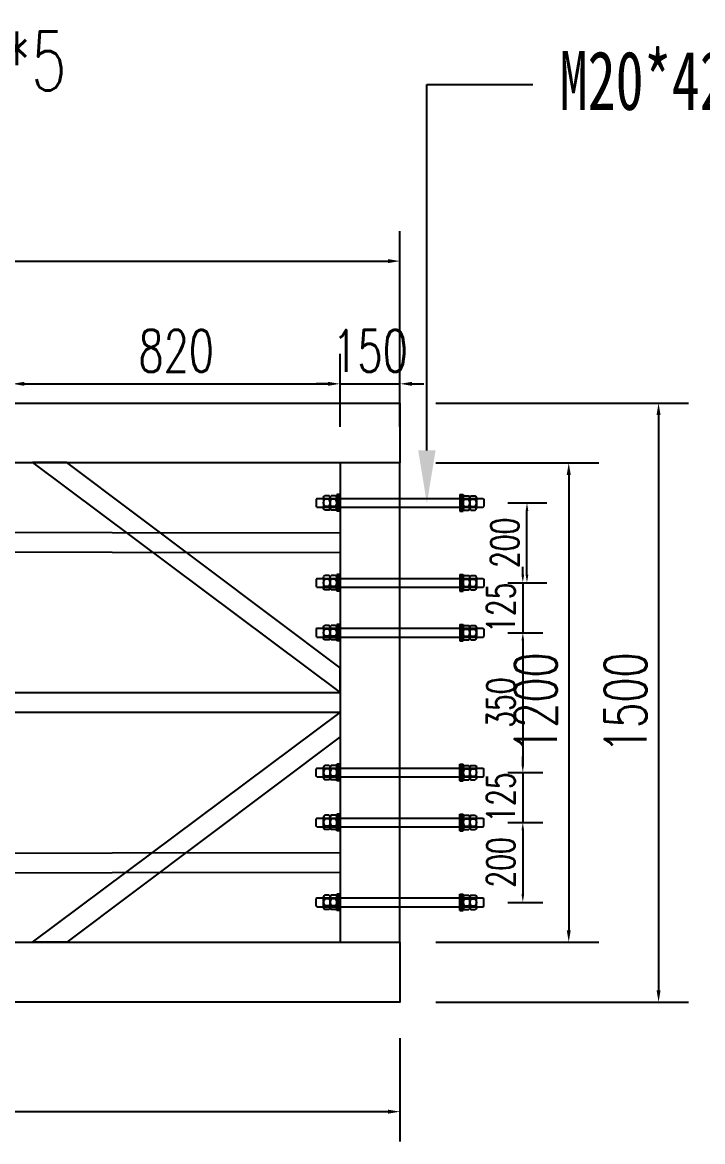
# Model space of a CAD drawing. Header units: millimetres. Extents: x -1612139 to -1300424, y 1145038 to 1536160.
# Drawn here: x -1511398 to -1509696, y 1160659 to 1163461 of the extents above; entities that cross this region are included whole.
import ezdxf
from ezdxf import colors
from ezdxf.entities.mleader import LeaderData, LeaderLine
from ezdxf.math import Vec2, Vec3

# ---------------------------------------------------------------- set-up
doc = ezdxf.new("R2010")
doc.units = ezdxf.units.MM
doc.header["$LTSCALE"] = 1000
doc.layers.get('0').update_dxf_attribs({"linetype": 'CONTINUOUS'})
doc.layers.get('DEFPOINTS').update_dxf_attribs({"linetype": 'CONTINUOUS'})
for name, color, linetype in [('W-STEEL_KEEL钢龙骨', 5, 'CONTINUOUS'), ('方管150X150X12', 3, 'CONTINUOUS'), ('结构', 1, 'CONTINUOUS')]:
    doc.layers.add(name, color=color, linetype=linetype)
doc.layers.add('成片房屋', color=1, linetype='CONTINUOUS', lineweight=0)
doc.styles.get("Standard").update_dxf_attribs({"font": 'simplex.shx', "width": 0.7, "bigfont": 'hztxt.shx'})
doc.styles.add('STANDARD_T3', font='simplex.shx', dxfattribs={"width": 0.7, "bigfont": 'gbcbig.shx'})
doc.dimstyles.new('W&&20', dxfattribs={"dimtxt": 70, "dimasz": 20, "dimexe": 50, "dimexo": 60, "dimgap": 20, "dimtad": 1, "dimdec": 0, "dimzin": 0, "dimdsep": 46, "dimtxsty": 'STANDARD_T3', "dimcen": 0.09, "dimclrd": 1, "dimclre": 1, "dimclrt": 7, "dimazin": 2, "dimtfac": 1, "dimtdec": 0, "dimtix": 1, "dimtmove": 2, "dimatfit": 3, "dimfxl": 100, "dimtolj": 1, "dimtzin": 0, "dimarcsym": 0})
doc.dimstyles.new('W&&30', dxfattribs={"dimtxt": 105, "dimasz": 30, "dimexe": 75, "dimexo": 90, "dimgap": 30, "dimtad": 1, "dimdec": 0, "dimzin": 0, "dimdsep": 46, "dimtxsty": 'STANDARD_T3', "dimcen": 0.09, "dimclrd": 1, "dimclre": 1, "dimclrt": 7, "dimazin": 2, "dimtfac": 1, "dimtdec": 0, "dimtix": 1, "dimtmove": 2, "dimatfit": 3, "dimfxl": 100, "dimtolj": 1, "dimtzin": 0, "dimarcsym": 0})

# ---------------------------------------------------------------- blocks, each defined once
blk = doc.blocks.new('*D360')
at = {"layer": 'DEFPOINTS', "color": 0, "transparency": 16777216}
for p in [(-1510603.2, 1162556.2), (-1511423.2, 1162358.2), (-1510603.2, 1162358.2)]:
    blk.add_point(p, dxfattribs=at)
at = {"layer": '成片房屋', "color": 1, "lineweight": -2, "transparency": 16777216}
for p, q in [((-1511423.2, 1162448.2), (-1511423.2, 1162631.2)), ((-1510603.2, 1162448.2), (-1510603.2, 1162631.2)), ((-1511393.2, 1162556.2), (-1510633.2, 1162556.2))]:
    blk.add_line(p, q, dxfattribs=at)
at = {"layer": '成片房屋', "color": 1, "transparency": 16777216}
for points in [[(-1511393.2, 1162561.2), (-1511393.2, 1162551.2), (-1511423.2, 1162556.2)], [(-1510633.2, 1162561.2), (-1510633.2, 1162551.2), (-1510603.2, 1162556.2)]]:
    blk.add_solid(points, dxfattribs=at)
at = {"layer": '成片房屋', "color": 7, "transparency": 16777216, "insert": (-1511013.2, 1162638.7), "char_height": 105, "attachment_point": 5, "style": 'STANDARD_T3'}
blk.add_mtext('\\A1;820', dxfattribs=at)
blk = doc.blocks.new('*D362')
at = {"layer": 'DEFPOINTS', "color": 0, "transparency": 16777216}
for p in [(-1510453.2, 1162556.2), (-1510603.2, 1162358.2), (-1510453.2, 1162358.2)]:
    blk.add_point(p, dxfattribs=at)
at = {"layer": '成片房屋', "color": 1, "lineweight": -2, "transparency": 16777216}
for p, q in [((-1510603.2, 1162448.2), (-1510603.2, 1162631.2)), ((-1510453.2, 1162448.2), (-1510453.2, 1162631.2)), ((-1510633.2, 1162556.2), (-1510663.2, 1162556.2)), ((-1510603.2, 1162556.2), (-1510453.2, 1162556.2)), ((-1510423.2, 1162556.2), (-1510393.2, 1162556.2))]:
    blk.add_line(p, q, dxfattribs=at)
at = {"layer": '成片房屋', "color": 1, "transparency": 16777216}
for points in [[(-1510633.2, 1162561.2), (-1510633.2, 1162551.2), (-1510603.2, 1162556.2)], [(-1510423.2, 1162561.2), (-1510423.2, 1162551.2), (-1510453.2, 1162556.2)]]:
    blk.add_solid(points, dxfattribs=at)
at = {"layer": '成片房屋', "color": 7, "transparency": 16777216, "insert": (-1510528.2, 1162638.7), "char_height": 105, "attachment_point": 5, "style": 'STANDARD_T3'}
blk.add_mtext('\\A1;150', dxfattribs=at)
blk = doc.blocks.new('*D296')
at = {"layer": 'DEFPOINTS', "color": 0, "transparency": 16777216}
for p in [(-1524453.2, 1161008.2), (-1510453.2, 1161008.2), (-1510453.2, 1160734.3)]:
    blk.add_point(p, dxfattribs=at)
at = {"layer": '成片房屋', "color": 1, "lineweight": -2, "transparency": 16777216}
for p, q in [((-1524453.2, 1160918.2), (-1524453.2, 1160659.3)), ((-1510453.2, 1160918.2), (-1510453.2, 1160659.3)), ((-1524423.2, 1160734.3), (-1510483.2, 1160734.3))]:
    blk.add_line(p, q, dxfattribs=at)
at = {"layer": '成片房屋', "color": 1, "transparency": 16777216}
for points in [[(-1524423.2, 1160739.3), (-1524423.2, 1160729.3), (-1524453.2, 1160734.3)], [(-1510483.2, 1160739.3), (-1510483.2, 1160729.3), (-1510453.2, 1160734.3)]]:
    blk.add_solid(points, dxfattribs=at)
at = {"layer": '成片房屋', "color": 7, "transparency": 16777216, "insert": (-1517453.2, 1160816.8), "char_height": 105, "attachment_point": 5, "style": 'STANDARD_T3'}
blk.add_mtext('\\A1;14000', dxfattribs=at)
blk = doc.blocks.new('*D365')
at = {"layer": 'DEFPOINTS', "color": 0, "transparency": 16777216}
for p in [(-1510453.2, 1162863.4), (-1524453.2, 1162508.2), (-1510453.2, 1162508.2)]:
    blk.add_point(p, dxfattribs=at)
at = {"layer": '成片房屋', "color": 1, "lineweight": -2, "transparency": 16777216}
for p, q in [((-1524453.2, 1162598.2), (-1524453.2, 1162938.4)), ((-1510453.2, 1162598.2), (-1510453.2, 1162938.4)), ((-1524423.2, 1162863.4), (-1510483.2, 1162863.4))]:
    blk.add_line(p, q, dxfattribs=at)
at = {"layer": '成片房屋', "color": 1, "transparency": 16777216}
for points in [[(-1524423.2, 1162868.4), (-1524423.2, 1162858.4), (-1524453.2, 1162863.4)], [(-1510483.2, 1162868.4), (-1510483.2, 1162858.4), (-1510453.2, 1162863.4)]]:
    blk.add_solid(points, dxfattribs=at)
at = {"layer": '成片房屋', "color": 7, "transparency": 16777216, "insert": (-1517453.2, 1162945.9), "char_height": 105, "attachment_point": 5, "style": 'STANDARD_T3'}
blk.add_mtext('\\A1;14000', dxfattribs=at)
blk = doc.blocks.new('*D366')
at = {"layer": 'DEFPOINTS', "color": 0, "transparency": 16777216}
for p in [(-1510453.2, 1162358.2), (-1510453.2, 1161158.2), (-1510030.9, 1161158.2)]:
    blk.add_point(p, dxfattribs=at)
at = {"layer": '成片房屋', "color": 1, "lineweight": -2, "transparency": 16777216}
for p, q in [((-1510363.2, 1162358.2), (-1509955.9, 1162358.2)), ((-1510030.9, 1162328.2), (-1510030.9, 1161188.2)), ((-1510363.2, 1161158.2), (-1509955.9, 1161158.2))]:
    blk.add_line(p, q, dxfattribs=at)
at = {"layer": '成片房屋', "color": 1, "transparency": 16777216}
for points in [[(-1510035.9, 1162328.2), (-1510025.9, 1162328.2), (-1510030.9, 1162358.2)], [(-1510035.9, 1161188.2), (-1510025.9, 1161188.2), (-1510030.9, 1161158.2)]]:
    blk.add_solid(points, dxfattribs=at)
at = {"layer": '成片房屋', "color": 7, "transparency": 16777216, "insert": (-1510113.4, 1161758.2), "char_height": 105, "attachment_point": 5, "rotation": 90, "style": 'STANDARD_T3'}
blk.add_mtext('\\A1;1200', dxfattribs=at)
blk = doc.blocks.new('*D367')
at = {"layer": 'DEFPOINTS', "color": 0, "transparency": 16777216}
for p in [(-1510453.2, 1162508.2), (-1510453.2, 1161008.2), (-1509806.1, 1161008.2)]:
    blk.add_point(p, dxfattribs=at)
at = {"layer": '成片房屋', "color": 1, "lineweight": -2, "transparency": 16777216}
for p, q in [((-1510363.2, 1162508.2), (-1509731.1, 1162508.2)), ((-1509806.1, 1162478.2), (-1509806.1, 1161038.2)), ((-1510363.2, 1161008.2), (-1509731.1, 1161008.2))]:
    blk.add_line(p, q, dxfattribs=at)
at = {"layer": '成片房屋', "color": 1, "transparency": 16777216}
for points in [[(-1509811.1, 1162478.2), (-1509801.1, 1162478.2), (-1509806.1, 1162508.2)], [(-1509811.1, 1161038.2), (-1509801.1, 1161038.2), (-1509806.1, 1161008.2)]]:
    blk.add_solid(points, dxfattribs=at)
at = {"layer": '成片房屋', "color": 7, "transparency": 16777216, "insert": (-1509888.6, 1161758.2), "char_height": 105, "attachment_point": 5, "rotation": 90, "style": 'STANDARD_T3'}
blk.add_mtext('\\A1;1500', dxfattribs=at)
blk = doc.blocks.new('*D342')
at = {"layer": 'DEFPOINTS', "color": 0, "transparency": 16777216}
for p in [(-1510243.2, 1162258.2), (-1510135.5, 1162258.2), (-1510243.2, 1162058.2)]:
    blk.add_point(p, dxfattribs=at)
at = {"layer": '方管150X150X12', "color": 1, "lineweight": -2, "transparency": 16777216}
for p, q in [((-1510183.2, 1162258.2), (-1510085.5, 1162258.2)), ((-1510135.5, 1162078.2), (-1510135.5, 1162238.2)), ((-1510183.2, 1162058.2), (-1510085.5, 1162058.2))]:
    blk.add_line(p, q, dxfattribs=at)
at = {"layer": '方管150X150X12', "color": 1, "transparency": 16777216}
for points in [[(-1510138.8, 1162238.2), (-1510132.1, 1162238.2), (-1510135.5, 1162258.2)], [(-1510138.8, 1162078.2), (-1510132.1, 1162078.2), (-1510135.5, 1162058.2)]]:
    blk.add_solid(points, dxfattribs=at)
at = {"layer": '方管150X150X12', "color": 7, "transparency": 16777216, "insert": (-1510190.5, 1162158.2), "char_height": 70, "attachment_point": 5, "rotation": 90, "style": 'STANDARD_T3'}
blk.add_mtext('\\A1;200', dxfattribs=at)
blk = doc.blocks.new('*D273')
at = {"layer": 'DEFPOINTS', "color": 0, "transparency": 16777216}
for p in [(-1510243.2, 1162058.2), (-1510243.2, 1161933.2), (-1510145.8, 1161933.2)]:
    blk.add_point(p, dxfattribs=at)
at = {"layer": '方管150X150X12', "color": 1, "lineweight": -2, "transparency": 16777216}
for p, q in [((-1510145.8, 1162078.2), (-1510145.8, 1162098.2)), ((-1510183.2, 1162058.2), (-1510095.8, 1162058.2)), ((-1510145.8, 1162058.2), (-1510145.8, 1161933.2)), ((-1510183.2, 1161933.2), (-1510095.8, 1161933.2)), ((-1510145.8, 1161913.2), (-1510145.8, 1161893.2))]:
    blk.add_line(p, q, dxfattribs=at)
at = {"layer": '方管150X150X12', "color": 1, "transparency": 16777216}
for points in [[(-1510149.2, 1162078.2), (-1510142.5, 1162078.2), (-1510145.8, 1162058.2)], [(-1510149.2, 1161913.2), (-1510142.5, 1161913.2), (-1510145.8, 1161933.2)]]:
    blk.add_solid(points, dxfattribs=at)
at = {"layer": '方管150X150X12', "color": 7, "transparency": 16777216, "insert": (-1510200.8, 1161995.7), "char_height": 70, "attachment_point": 5, "rotation": 90, "style": 'STANDARD_T3'}
blk.add_mtext('\\A1;125', dxfattribs=at)
blk = doc.blocks.new('*D406')
at = {"layer": 'DEFPOINTS', "color": 0, "transparency": 16777216}
for p in [(-1510243.2, 1161933.2), (-1510243.2, 1161583.2), (-1510145.8, 1161583.2)]:
    blk.add_point(p, dxfattribs=at)
at = {"layer": '方管150X150X12', "color": 1, "lineweight": -2, "transparency": 16777216}
for p, q in [((-1510183.2, 1161933.2), (-1510095.8, 1161933.2)), ((-1510145.8, 1161913.2), (-1510145.8, 1161603.2)), ((-1510183.2, 1161583.2), (-1510095.8, 1161583.2))]:
    blk.add_line(p, q, dxfattribs=at)
at = {"layer": '方管150X150X12', "color": 1, "transparency": 16777216}
for points in [[(-1510149.2, 1161913.2), (-1510142.5, 1161913.2), (-1510145.8, 1161933.2)], [(-1510149.2, 1161603.2), (-1510142.5, 1161603.2), (-1510145.8, 1161583.2)]]:
    blk.add_solid(points, dxfattribs=at)
at = {"layer": '方管150X150X12', "color": 7, "transparency": 16777216, "insert": (-1510200.8, 1161758.2), "char_height": 70, "attachment_point": 5, "rotation": 90, "style": 'STANDARD_T3'}
blk.add_mtext('\\A1;350', dxfattribs=at)
blk = doc.blocks.new('*D407')
at = {"layer": 'DEFPOINTS', "color": 0, "transparency": 16777216}
for p in [(-1510243.2, 1161583.2), (-1510243.2, 1161458.2), (-1510145.8, 1161458.2)]:
    blk.add_point(p, dxfattribs=at)
at = {"layer": '方管150X150X12', "color": 1, "lineweight": -2, "transparency": 16777216}
for p, q in [((-1510145.8, 1161603.2), (-1510145.8, 1161623.2)), ((-1510183.2, 1161583.2), (-1510095.8, 1161583.2)), ((-1510145.8, 1161583.2), (-1510145.8, 1161458.2)), ((-1510183.2, 1161458.2), (-1510095.8, 1161458.2)), ((-1510145.8, 1161438.2), (-1510145.8, 1161418.2))]:
    blk.add_line(p, q, dxfattribs=at)
at = {"layer": '方管150X150X12', "color": 1, "transparency": 16777216}
for points in [[(-1510149.2, 1161603.2), (-1510142.5, 1161603.2), (-1510145.8, 1161583.2)], [(-1510149.2, 1161438.2), (-1510142.5, 1161438.2), (-1510145.8, 1161458.2)]]:
    blk.add_solid(points, dxfattribs=at)
at = {"layer": '方管150X150X12', "color": 7, "transparency": 16777216, "insert": (-1510200.8, 1161520.7), "char_height": 70, "attachment_point": 5, "rotation": 90, "style": 'STANDARD_T3'}
blk.add_mtext('\\A1;125', dxfattribs=at)
blk = doc.blocks.new('*D408')
at = {"layer": 'DEFPOINTS', "color": 0, "transparency": 16777216}
for p in [(-1510243.2, 1161458.2), (-1510243.2, 1161258.2), (-1510145.8, 1161258.2)]:
    blk.add_point(p, dxfattribs=at)
at = {"layer": '方管150X150X12', "color": 1, "lineweight": -2, "transparency": 16777216}
for p, q in [((-1510183.2, 1161458.2), (-1510095.8, 1161458.2)), ((-1510145.8, 1161438.2), (-1510145.8, 1161278.2)), ((-1510183.2, 1161258.2), (-1510095.8, 1161258.2))]:
    blk.add_line(p, q, dxfattribs=at)
at = {"layer": '方管150X150X12', "color": 1, "transparency": 16777216}
for points in [[(-1510149.2, 1161438.2), (-1510142.5, 1161438.2), (-1510145.8, 1161458.2)], [(-1510149.2, 1161278.2), (-1510142.5, 1161278.2), (-1510145.8, 1161258.2)]]:
    blk.add_solid(points, dxfattribs=at)
at = {"layer": '方管150X150X12', "color": 7, "transparency": 16777216, "insert": (-1510200.8, 1161358.2), "char_height": 70, "attachment_point": 5, "rotation": 90, "style": 'STANDARD_T3'}
blk.add_mtext('\\A1;200', dxfattribs=at)

msp = doc.modelspace()

# ---------------------------------------------------------------- linework, layer by layer
for points in [[(-1510611.4, 1162278.8), (-1510611.4, 1162237.6)], [(-1510607.3, 1162278.8), (-1510611.4, 1162278.8)], [(-1510607.3, 1162278.8), (-1510607.3, 1162237.6)], [(-1510607.3, 1162278.8), (-1510607.3, 1162237.6)], [(-1510603.2, 1162278.8), (-1510607.3, 1162278.8)], [(-1510603.2, 1162278.8), (-1510603.2, 1162237.6)], [(-1510303.2, 1162278.8), (-1510299, 1162278.8)], [(-1510303.2, 1162278.8), (-1510303.2, 1162237.6)], [(-1510299, 1162278.8), (-1510294.9, 1162278.8)], [(-1510299, 1162278.8), (-1510299, 1162237.6)], [(-1510299, 1162278.8), (-1510299, 1162237.6)], [(-1510294.9, 1162278.8), (-1510294.9, 1162237.6)], [(-1510661.1, 1162269.2), (-1510663.2, 1162267.1)], [(-1510663.2, 1162267.1), (-1510663.2, 1162249.3)], [(-1510661.1, 1162269.2), (-1510245.2, 1162269.2)], [(-1510644.4, 1162271.7), (-1510644.4, 1162244.7)], [(-1510630.7, 1162276.2), (-1510641.7, 1162276.2)], [(-1510630.7, 1162267.2), (-1510641.7, 1162267.2)], [(-1510627.9, 1162271.7), (-1510627.9, 1162244.7)], [(-1510627.9, 1162271.7), (-1510627.9, 1162244.7)], [(-1510614.2, 1162276.2), (-1510625.2, 1162276.2)], [(-1510614.2, 1162267.2), (-1510625.2, 1162267.2)], [(-1510611.4, 1162271.7), (-1510611.4, 1162244.7)], [(-1510294.9, 1162271.7), (-1510294.9, 1162244.7)], [(-1510292.2, 1162276.2), (-1510281.2, 1162276.2)], [(-1510292.2, 1162267.2), (-1510281.2, 1162267.2)], [(-1510278.4, 1162271.7), (-1510278.4, 1162244.7)], [(-1510278.4, 1162271.7), (-1510278.4, 1162244.7)], [(-1510275.7, 1162276.2), (-1510264.7, 1162276.2)], [(-1510275.7, 1162267.2), (-1510264.7, 1162267.2)], [(-1510261.9, 1162271.7), (-1510261.9, 1162244.7)], [(-1510245.2, 1162269.2), (-1510243.2, 1162267.1)], [(-1510243.2, 1162267.1), (-1510243.2, 1162249.3)], [(-1510661.1, 1162247.2), (-1510663.2, 1162249.3)], [(-1510661.1, 1162247.2), (-1510245.2, 1162247.2)], [(-1510630.7, 1162249.2), (-1510641.7, 1162249.2)], [(-1510630.7, 1162240.2), (-1510641.7, 1162240.2)], [(-1510614.2, 1162249.2), (-1510625.2, 1162249.2)], [(-1510614.2, 1162240.2), (-1510625.2, 1162240.2)], [(-1510607.3, 1162237.6), (-1510611.4, 1162237.6)], [(-1510603.2, 1162237.6), (-1510607.3, 1162237.6)], [(-1510303.2, 1162237.6), (-1510299, 1162237.6)], [(-1510299, 1162237.6), (-1510294.9, 1162237.6)], [(-1510292.2, 1162249.2), (-1510281.2, 1162249.2)], [(-1510292.2, 1162240.2), (-1510281.2, 1162240.2)], [(-1510275.7, 1162249.2), (-1510264.7, 1162249.2)], [(-1510275.7, 1162240.2), (-1510264.7, 1162240.2)], [(-1510245.2, 1162247.2), (-1510243.2, 1162249.3)], [(-1510661.1, 1162069.2), (-1510663.2, 1162067.1)], [(-1510663.2, 1162067.1), (-1510663.2, 1162049.3)], [(-1510661.1, 1162069.2), (-1510245.2, 1162069.2)], [(-1510644.4, 1162071.7), (-1510644.4, 1162044.7)], [(-1510630.7, 1162076.2), (-1510641.7, 1162076.2)], [(-1510630.7, 1162067.2), (-1510641.7, 1162067.2)], [(-1510627.9, 1162071.7), (-1510627.9, 1162044.7)], [(-1510627.9, 1162071.7), (-1510627.9, 1162044.7)], [(-1510614.2, 1162076.2), (-1510625.2, 1162076.2)], [(-1510614.2, 1162067.2), (-1510625.2, 1162067.2)], [(-1510611.4, 1162078.8), (-1510611.4, 1162037.6)], [(-1510607.3, 1162078.8), (-1510611.4, 1162078.8)], [(-1510611.4, 1162071.7), (-1510611.4, 1162044.7)], [(-1510607.3, 1162078.8), (-1510607.3, 1162037.6)], [(-1510607.3, 1162078.8), (-1510607.3, 1162037.6)], [(-1510603.2, 1162078.8), (-1510607.3, 1162078.8)], [(-1510603.2, 1162078.8), (-1510603.2, 1162037.6)], [(-1510303.2, 1162078.8), (-1510299, 1162078.8)], [(-1510303.2, 1162078.8), (-1510303.2, 1162037.6)], [(-1510299, 1162078.8), (-1510294.9, 1162078.8)], [(-1510299, 1162078.8), (-1510299, 1162037.6)], [(-1510299, 1162078.8), (-1510299, 1162037.6)], [(-1510294.9, 1162078.8), (-1510294.9, 1162037.6)], [(-1510294.9, 1162071.7), (-1510294.9, 1162044.7)], [(-1510292.2, 1162076.2), (-1510281.2, 1162076.2)], [(-1510292.2, 1162067.2), (-1510281.2, 1162067.2)], [(-1510278.4, 1162071.7), (-1510278.4, 1162044.7)], [(-1510278.4, 1162071.7), (-1510278.4, 1162044.7)], [(-1510275.7, 1162076.2), (-1510264.7, 1162076.2)], [(-1510275.7, 1162067.2), (-1510264.7, 1162067.2)], [(-1510261.9, 1162071.7), (-1510261.9, 1162044.7)], [(-1510245.2, 1162069.2), (-1510243.2, 1162067.1)], [(-1510243.2, 1162067.1), (-1510243.2, 1162049.3)], [(-1510661.1, 1162047.2), (-1510663.2, 1162049.3)], [(-1510661.1, 1162047.2), (-1510245.2, 1162047.2)], [(-1510630.7, 1162049.2), (-1510641.7, 1162049.2)], [(-1510630.7, 1162040.2), (-1510641.7, 1162040.2)], [(-1510614.2, 1162049.2), (-1510625.2, 1162049.2)], [(-1510614.2, 1162040.2), (-1510625.2, 1162040.2)], [(-1510607.3, 1162037.6), (-1510611.4, 1162037.6)], [(-1510603.2, 1162037.6), (-1510607.3, 1162037.6)], [(-1510303.2, 1162037.6), (-1510299, 1162037.6)], [(-1510299, 1162037.6), (-1510294.9, 1162037.6)], [(-1510292.2, 1162049.2), (-1510281.2, 1162049.2)], [(-1510292.2, 1162040.2), (-1510281.2, 1162040.2)], [(-1510275.7, 1162049.2), (-1510264.7, 1162049.2)], [(-1510275.7, 1162040.2), (-1510264.7, 1162040.2)], [(-1510245.2, 1162047.2), (-1510243.2, 1162049.3)], [(-1510661.1, 1161944.2), (-1510663.2, 1161942.1)], [(-1510663.2, 1161942.1), (-1510663.2, 1161924.3)], [(-1510661.1, 1161944.2), (-1510245.2, 1161944.2)], [(-1510644.4, 1161946.7), (-1510644.4, 1161919.7)], [(-1510630.7, 1161951.2), (-1510641.7, 1161951.2)], [(-1510630.7, 1161942.2), (-1510641.7, 1161942.2)], [(-1510627.9, 1161946.7), (-1510627.9, 1161919.7)], [(-1510627.9, 1161946.7), (-1510627.9, 1161919.7)], [(-1510614.2, 1161951.2), (-1510625.2, 1161951.2)], [(-1510614.2, 1161942.2), (-1510625.2, 1161942.2)], [(-1510611.4, 1161953.8), (-1510611.4, 1161912.6)], [(-1510607.3, 1161953.8), (-1510611.4, 1161953.8)], [(-1510611.4, 1161946.7), (-1510611.4, 1161919.7)], [(-1510607.3, 1161953.8), (-1510607.3, 1161912.6)], [(-1510607.3, 1161953.8), (-1510607.3, 1161912.6)], [(-1510603.2, 1161953.8), (-1510607.3, 1161953.8)], [(-1510603.2, 1161953.8), (-1510603.2, 1161912.6)], [(-1510303.2, 1161953.8), (-1510299, 1161953.8)], [(-1510303.2, 1161953.8), (-1510303.2, 1161912.6)], [(-1510299, 1161953.8), (-1510294.9, 1161953.8)], [(-1510299, 1161953.8), (-1510299, 1161912.6)], [(-1510299, 1161953.8), (-1510299, 1161912.6)], [(-1510294.9, 1161953.8), (-1510294.9, 1161912.6)], [(-1510294.9, 1161946.7), (-1510294.9, 1161919.7)], [(-1510292.2, 1161951.2), (-1510281.2, 1161951.2)], [(-1510292.2, 1161942.2), (-1510281.2, 1161942.2)], [(-1510278.4, 1161946.7), (-1510278.4, 1161919.7)], [(-1510278.4, 1161946.7), (-1510278.4, 1161919.7)], [(-1510275.7, 1161951.2), (-1510264.7, 1161951.2)], [(-1510275.7, 1161942.2), (-1510264.7, 1161942.2)], [(-1510261.9, 1161946.7), (-1510261.9, 1161919.7)], [(-1510245.2, 1161944.2), (-1510243.2, 1161942.1)], [(-1510243.2, 1161942.1), (-1510243.2, 1161924.3)], [(-1510661.1, 1161922.2), (-1510663.2, 1161924.3)], [(-1510661.1, 1161922.2), (-1510245.2, 1161922.2)], [(-1510630.7, 1161924.2), (-1510641.7, 1161924.2)], [(-1510630.7, 1161915.2), (-1510641.7, 1161915.2)], [(-1510614.2, 1161924.2), (-1510625.2, 1161924.2)], [(-1510614.2, 1161915.2), (-1510625.2, 1161915.2)], [(-1510292.2, 1161924.2), (-1510281.2, 1161924.2)], [(-1510292.2, 1161915.2), (-1510281.2, 1161915.2)], [(-1510275.7, 1161924.2), (-1510264.7, 1161924.2)], [(-1510275.7, 1161915.2), (-1510264.7, 1161915.2)], [(-1510245.2, 1161922.2), (-1510243.2, 1161924.3)], [(-1510607.3, 1161912.6), (-1510611.4, 1161912.6)], [(-1510603.2, 1161912.6), (-1510607.3, 1161912.6)], [(-1510303.2, 1161912.6), (-1510299, 1161912.6)], [(-1510299, 1161912.6), (-1510294.9, 1161912.6)], [(-1510661.1, 1161594.2), (-1510663.2, 1161592.1)], [(-1510663.2, 1161574.3), (-1510663.2, 1161592.1)], [(-1510661.1, 1161594.2), (-1510245.2, 1161594.2)], [(-1510644.4, 1161569.7), (-1510644.4, 1161596.7)], [(-1510630.7, 1161601.2), (-1510641.7, 1161601.2)], [(-1510630.7, 1161592.2), (-1510641.7, 1161592.2)], [(-1510627.9, 1161569.7), (-1510627.9, 1161596.7)], [(-1510627.9, 1161569.7), (-1510627.9, 1161596.7)], [(-1510614.2, 1161601.2), (-1510625.2, 1161601.2)], [(-1510614.2, 1161592.2), (-1510625.2, 1161592.2)], [(-1510611.4, 1161562.6), (-1510611.4, 1161603.8)], [(-1510607.3, 1161603.8), (-1510611.4, 1161603.8)], [(-1510611.4, 1161569.7), (-1510611.4, 1161596.7)], [(-1510607.3, 1161562.6), (-1510607.3, 1161603.8)], [(-1510607.3, 1161562.6), (-1510607.3, 1161603.8)], [(-1510603.2, 1161603.8), (-1510607.3, 1161603.8)], [(-1510603.2, 1161562.6), (-1510603.2, 1161603.8)], [(-1510303.2, 1161562.6), (-1510303.2, 1161603.8)], [(-1510303.2, 1161603.8), (-1510299, 1161603.8)], [(-1510299, 1161562.6), (-1510299, 1161603.8)], [(-1510299, 1161603.8), (-1510294.9, 1161603.8)], [(-1510299, 1161562.6), (-1510299, 1161603.8)], [(-1510294.9, 1161562.6), (-1510294.9, 1161603.8)], [(-1510294.9, 1161569.7), (-1510294.9, 1161596.7)], [(-1510292.2, 1161601.2), (-1510281.2, 1161601.2)], [(-1510292.2, 1161592.2), (-1510281.2, 1161592.2)], [(-1510278.4, 1161569.7), (-1510278.4, 1161596.7)], [(-1510278.4, 1161569.7), (-1510278.4, 1161596.7)], [(-1510275.7, 1161601.2), (-1510264.7, 1161601.2)], [(-1510275.7, 1161592.2), (-1510264.7, 1161592.2)], [(-1510261.9, 1161569.7), (-1510261.9, 1161596.7)], [(-1510245.2, 1161594.2), (-1510243.2, 1161592.1)], [(-1510243.2, 1161574.3), (-1510243.2, 1161592.1)], [(-1510661.1, 1161572.2), (-1510663.2, 1161574.3)], [(-1510661.1, 1161572.2), (-1510245.2, 1161572.2)], [(-1510630.7, 1161574.2), (-1510641.7, 1161574.2)], [(-1510630.7, 1161565.2), (-1510641.7, 1161565.2)], [(-1510614.2, 1161574.2), (-1510625.2, 1161574.2)], [(-1510614.2, 1161565.2), (-1510625.2, 1161565.2)], [(-1510607.3, 1161562.6), (-1510611.4, 1161562.6)], [(-1510603.2, 1161562.6), (-1510607.3, 1161562.6)], [(-1510303.2, 1161562.6), (-1510299, 1161562.6)], [(-1510299, 1161562.6), (-1510294.9, 1161562.6)], [(-1510292.2, 1161574.2), (-1510281.2, 1161574.2)], [(-1510292.2, 1161565.2), (-1510281.2, 1161565.2)], [(-1510275.7, 1161574.2), (-1510264.7, 1161574.2)], [(-1510275.7, 1161565.2), (-1510264.7, 1161565.2)], [(-1510245.2, 1161572.2), (-1510243.2, 1161574.3)], [(-1510661.1, 1161469.2), (-1510663.2, 1161467.1)], [(-1510663.2, 1161449.3), (-1510663.2, 1161467.1)], [(-1510661.1, 1161469.2), (-1510245.2, 1161469.2)], [(-1510644.4, 1161444.7), (-1510644.4, 1161471.7)], [(-1510630.7, 1161476.2), (-1510641.7, 1161476.2)], [(-1510630.7, 1161467.2), (-1510641.7, 1161467.2)], [(-1510627.9, 1161444.7), (-1510627.9, 1161471.7)], [(-1510627.9, 1161444.7), (-1510627.9, 1161471.7)], [(-1510614.2, 1161476.2), (-1510625.2, 1161476.2)], [(-1510614.2, 1161467.2), (-1510625.2, 1161467.2)], [(-1510611.4, 1161437.6), (-1510611.4, 1161478.8)], [(-1510607.3, 1161478.8), (-1510611.4, 1161478.8)], [(-1510611.4, 1161444.7), (-1510611.4, 1161471.7)], [(-1510607.3, 1161437.6), (-1510607.3, 1161478.8)], [(-1510607.3, 1161437.6), (-1510607.3, 1161478.8)], [(-1510603.2, 1161478.8), (-1510607.3, 1161478.8)], [(-1510603.2, 1161437.6), (-1510603.2, 1161478.8)], [(-1510303.2, 1161437.6), (-1510303.2, 1161478.8)], [(-1510303.2, 1161478.8), (-1510299, 1161478.8)], [(-1510299, 1161437.6), (-1510299, 1161478.8)], [(-1510299, 1161478.8), (-1510294.9, 1161478.8)], [(-1510299, 1161437.6), (-1510299, 1161478.8)], [(-1510294.9, 1161437.6), (-1510294.9, 1161478.8)], [(-1510294.9, 1161444.7), (-1510294.9, 1161471.7)], [(-1510292.2, 1161476.2), (-1510281.2, 1161476.2)], [(-1510292.2, 1161467.2), (-1510281.2, 1161467.2)], [(-1510278.4, 1161444.7), (-1510278.4, 1161471.7)], [(-1510278.4, 1161444.7), (-1510278.4, 1161471.7)], [(-1510275.7, 1161476.2), (-1510264.7, 1161476.2)], [(-1510275.7, 1161467.2), (-1510264.7, 1161467.2)], [(-1510261.9, 1161444.7), (-1510261.9, 1161471.7)], [(-1510245.2, 1161469.2), (-1510243.2, 1161467.1)], [(-1510243.2, 1161449.3), (-1510243.2, 1161467.1)], [(-1510661.1, 1161447.2), (-1510663.2, 1161449.3)], [(-1510661.1, 1161447.2), (-1510245.2, 1161447.2)], [(-1510630.7, 1161449.2), (-1510641.7, 1161449.2)], [(-1510630.7, 1161440.2), (-1510641.7, 1161440.2)], [(-1510614.2, 1161449.2), (-1510625.2, 1161449.2)], [(-1510614.2, 1161440.2), (-1510625.2, 1161440.2)], [(-1510607.3, 1161437.6), (-1510611.4, 1161437.6)], [(-1510603.2, 1161437.6), (-1510607.3, 1161437.6)], [(-1510303.2, 1161437.6), (-1510299, 1161437.6)], [(-1510299, 1161437.6), (-1510294.9, 1161437.6)], [(-1510292.2, 1161449.2), (-1510281.2, 1161449.2)], [(-1510292.2, 1161440.2), (-1510281.2, 1161440.2)], [(-1510275.7, 1161449.2), (-1510264.7, 1161449.2)], [(-1510275.7, 1161440.2), (-1510264.7, 1161440.2)], [(-1510245.2, 1161447.2), (-1510243.2, 1161449.3)], [(-1510644.4, 1161244.7), (-1510644.4, 1161271.7)], [(-1510630.7, 1161276.2), (-1510641.7, 1161276.2)], [(-1510627.9, 1161244.7), (-1510627.9, 1161271.7)], [(-1510627.9, 1161244.7), (-1510627.9, 1161271.7)], [(-1510614.2, 1161276.2), (-1510625.2, 1161276.2)], [(-1510611.4, 1161237.6), (-1510611.4, 1161278.8)], [(-1510607.3, 1161278.8), (-1510611.4, 1161278.8)], [(-1510611.4, 1161244.7), (-1510611.4, 1161271.7)], [(-1510607.3, 1161237.6), (-1510607.3, 1161278.8)], [(-1510607.3, 1161237.6), (-1510607.3, 1161278.8)], [(-1510603.2, 1161278.8), (-1510607.3, 1161278.8)], [(-1510603.2, 1161237.6), (-1510603.2, 1161278.8)], [(-1510303.2, 1161237.6), (-1510303.2, 1161278.8)], [(-1510303.2, 1161278.8), (-1510299, 1161278.8)], [(-1510299, 1161237.6), (-1510299, 1161278.8)], [(-1510299, 1161278.8), (-1510294.9, 1161278.8)], [(-1510299, 1161237.6), (-1510299, 1161278.8)], [(-1510294.9, 1161237.6), (-1510294.9, 1161278.8)], [(-1510294.9, 1161244.7), (-1510294.9, 1161271.7)], [(-1510292.2, 1161276.2), (-1510281.2, 1161276.2)], [(-1510278.4, 1161244.7), (-1510278.4, 1161271.7)], [(-1510278.4, 1161244.7), (-1510278.4, 1161271.7)], [(-1510275.7, 1161276.2), (-1510264.7, 1161276.2)], [(-1510261.9, 1161244.7), (-1510261.9, 1161271.7)], [(-1510661.1, 1161269.2), (-1510663.2, 1161267.1)], [(-1510663.2, 1161249.3), (-1510663.2, 1161267.1)], [(-1510661.1, 1161247.2), (-1510663.2, 1161249.3)], [(-1510661.1, 1161269.2), (-1510245.2, 1161269.2)], [(-1510661.1, 1161247.2), (-1510245.2, 1161247.2)], [(-1510630.7, 1161267.2), (-1510641.7, 1161267.2)], [(-1510630.7, 1161249.2), (-1510641.7, 1161249.2)], [(-1510614.2, 1161267.2), (-1510625.2, 1161267.2)], [(-1510614.2, 1161249.2), (-1510625.2, 1161249.2)], [(-1510292.2, 1161267.2), (-1510281.2, 1161267.2)], [(-1510292.2, 1161249.2), (-1510281.2, 1161249.2)], [(-1510275.7, 1161267.2), (-1510264.7, 1161267.2)], [(-1510275.7, 1161249.2), (-1510264.7, 1161249.2)], [(-1510245.2, 1161269.2), (-1510243.2, 1161267.1)], [(-1510245.2, 1161247.2), (-1510243.2, 1161249.3)], [(-1510243.2, 1161249.3), (-1510243.2, 1161267.1)], [(-1510630.7, 1161240.2), (-1510641.7, 1161240.2)], [(-1510614.2, 1161240.2), (-1510625.2, 1161240.2)], [(-1510607.3, 1161237.6), (-1510611.4, 1161237.6)], [(-1510603.2, 1161237.6), (-1510607.3, 1161237.6)], [(-1510303.2, 1161237.6), (-1510299, 1161237.6)], [(-1510299, 1161237.6), (-1510294.9, 1161237.6)], [(-1510292.2, 1161240.2), (-1510281.2, 1161240.2)], [(-1510275.7, 1161240.2), (-1510264.7, 1161240.2)]]:
    msp.add_lwpolyline(points)
for points in [[(-1510641.7, 1162267.2, -0.61177), (-1510641.7, 1162276.2, -0.61177)], [(-1510641.7, 1162249.2, -0.305858), (-1510641.7, 1162267.2, -0.305858)], [(-1510630.7, 1162267.2, 0.61177), (-1510630.7, 1162276.2, 0.61177)], [(-1510630.7, 1162249.2, 0.305858), (-1510630.7, 1162267.2, 0.305858)], [(-1510625.2, 1162267.2, -0.61177), (-1510625.2, 1162276.2, -0.61177)], [(-1510625.2, 1162249.2, -0.305858), (-1510625.2, 1162267.2, -0.305858)], [(-1510614.2, 1162267.2, 0.61177), (-1510614.2, 1162276.2, 0.61177)], [(-1510614.2, 1162249.2, 0.305858), (-1510614.2, 1162267.2, 0.305858)], [(-1510292.2, 1162267.2, -0.61177), (-1510292.2, 1162276.2, -0.61177)], [(-1510292.2, 1162249.2, -0.305858), (-1510292.2, 1162267.2, -0.305858)], [(-1510281.2, 1162267.2, 0.61177), (-1510281.2, 1162276.2, 0.61177)], [(-1510281.2, 1162249.2, 0.305858), (-1510281.2, 1162267.2, 0.305858)], [(-1510275.7, 1162267.2, -0.61177), (-1510275.7, 1162276.2, -0.61177)], [(-1510275.7, 1162249.2, -0.305858), (-1510275.7, 1162267.2, -0.305858)], [(-1510264.7, 1162267.2, 0.61177), (-1510264.7, 1162276.2, 0.61177)], [(-1510264.7, 1162249.2, 0.305858), (-1510264.7, 1162267.2, 0.305858)], [(-1510641.7, 1162240.2, -0.61177), (-1510641.7, 1162249.2, -0.61177)], [(-1510630.7, 1162240.2, 0.61177), (-1510630.7, 1162249.2, 0.61177)], [(-1510625.2, 1162240.2, -0.61177), (-1510625.2, 1162249.2, -0.61177)], [(-1510614.2, 1162240.2, 0.61177), (-1510614.2, 1162249.2, 0.61177)], [(-1510292.2, 1162240.2, -0.61177), (-1510292.2, 1162249.2, -0.61177)], [(-1510281.2, 1162240.2, 0.61177), (-1510281.2, 1162249.2, 0.61177)], [(-1510275.7, 1162240.2, -0.61177), (-1510275.7, 1162249.2, -0.61177)], [(-1510264.7, 1162240.2, 0.61177), (-1510264.7, 1162249.2, 0.61177)], [(-1510641.7, 1162067.2, -0.61177), (-1510641.7, 1162076.2, -0.61177)], [(-1510641.7, 1162049.2, -0.305858), (-1510641.7, 1162067.2, -0.305858)], [(-1510630.7, 1162067.2, 0.61177), (-1510630.7, 1162076.2, 0.61177)], [(-1510630.7, 1162049.2, 0.305858), (-1510630.7, 1162067.2, 0.305858)], [(-1510625.2, 1162067.2, -0.61177), (-1510625.2, 1162076.2, -0.61177)], [(-1510625.2, 1162049.2, -0.305858), (-1510625.2, 1162067.2, -0.305858)], [(-1510614.2, 1162067.2, 0.61177), (-1510614.2, 1162076.2, 0.61177)], [(-1510614.2, 1162049.2, 0.305858), (-1510614.2, 1162067.2, 0.305858)], [(-1510292.2, 1162067.2, -0.61177), (-1510292.2, 1162076.2, -0.61177)], [(-1510292.2, 1162049.2, -0.305858), (-1510292.2, 1162067.2, -0.305858)], [(-1510281.2, 1162067.2, 0.61177), (-1510281.2, 1162076.2, 0.61177)], [(-1510281.2, 1162049.2, 0.305858), (-1510281.2, 1162067.2, 0.305858)], [(-1510275.7, 1162067.2, -0.61177), (-1510275.7, 1162076.2, -0.61177)], [(-1510275.7, 1162049.2, -0.305858), (-1510275.7, 1162067.2, -0.305858)], [(-1510264.7, 1162067.2, 0.61177), (-1510264.7, 1162076.2, 0.61177)], [(-1510264.7, 1162049.2, 0.305858), (-1510264.7, 1162067.2, 0.305858)], [(-1510641.7, 1162040.2, -0.61177), (-1510641.7, 1162049.2, -0.61177)], [(-1510630.7, 1162040.2, 0.61177), (-1510630.7, 1162049.2, 0.61177)], [(-1510625.2, 1162040.2, -0.61177), (-1510625.2, 1162049.2, -0.61177)], [(-1510614.2, 1162040.2, 0.61177), (-1510614.2, 1162049.2, 0.61177)], [(-1510292.2, 1162040.2, -0.61177), (-1510292.2, 1162049.2, -0.61177)], [(-1510281.2, 1162040.2, 0.61177), (-1510281.2, 1162049.2, 0.61177)], [(-1510275.7, 1162040.2, -0.61177), (-1510275.7, 1162049.2, -0.61177)], [(-1510264.7, 1162040.2, 0.61177), (-1510264.7, 1162049.2, 0.61177)], [(-1510641.7, 1161942.2, -0.61177), (-1510641.7, 1161951.2, -0.61177)], [(-1510641.7, 1161924.2, -0.305858), (-1510641.7, 1161942.2, -0.305858)], [(-1510630.7, 1161942.2, 0.61177), (-1510630.7, 1161951.2, 0.61177)], [(-1510630.7, 1161924.2, 0.305858), (-1510630.7, 1161942.2, 0.305858)], [(-1510625.2, 1161942.2, -0.61177), (-1510625.2, 1161951.2, -0.61177)], [(-1510625.2, 1161924.2, -0.305858), (-1510625.2, 1161942.2, -0.305858)], [(-1510614.2, 1161942.2, 0.61177), (-1510614.2, 1161951.2, 0.61177)], [(-1510614.2, 1161924.2, 0.305858), (-1510614.2, 1161942.2, 0.305858)], [(-1510292.2, 1161942.2, -0.61177), (-1510292.2, 1161951.2, -0.61177)], [(-1510292.2, 1161924.2, -0.305858), (-1510292.2, 1161942.2, -0.305858)], [(-1510281.2, 1161942.2, 0.61177), (-1510281.2, 1161951.2, 0.61177)], [(-1510281.2, 1161924.2, 0.305858), (-1510281.2, 1161942.2, 0.305858)], [(-1510275.7, 1161942.2, -0.61177), (-1510275.7, 1161951.2, -0.61177)], [(-1510275.7, 1161924.2, -0.305858), (-1510275.7, 1161942.2, -0.305858)], [(-1510264.7, 1161942.2, 0.61177), (-1510264.7, 1161951.2, 0.61177)], [(-1510264.7, 1161924.2, 0.305858), (-1510264.7, 1161942.2, 0.305858)], [(-1510641.7, 1161915.2, -0.61177), (-1510641.7, 1161924.2, -0.61177)], [(-1510630.7, 1161915.2, 0.61177), (-1510630.7, 1161924.2, 0.61177)], [(-1510625.2, 1161915.2, -0.61177), (-1510625.2, 1161924.2, -0.61177)], [(-1510614.2, 1161915.2, 0.61177), (-1510614.2, 1161924.2, 0.61177)], [(-1510292.2, 1161915.2, -0.61177), (-1510292.2, 1161924.2, -0.61177)], [(-1510281.2, 1161915.2, 0.61177), (-1510281.2, 1161924.2, 0.61177)], [(-1510275.7, 1161915.2, -0.61177), (-1510275.7, 1161924.2, -0.61177)], [(-1510264.7, 1161915.2, 0.61177), (-1510264.7, 1161924.2, 0.61177)], [(-1510641.7, 1161601.2, 0.61177), (-1510641.7, 1161592.2, 0.61177)], [(-1510641.7, 1161592.2, 0.305858), (-1510641.7, 1161574.2, 0.305858)], [(-1510630.7, 1161601.2, -0.61177), (-1510630.7, 1161592.2, -0.61177)], [(-1510630.7, 1161592.2, -0.305858), (-1510630.7, 1161574.2, -0.305858)], [(-1510625.2, 1161601.2, 0.61177), (-1510625.2, 1161592.2, 0.61177)], [(-1510625.2, 1161592.2, 0.305858), (-1510625.2, 1161574.2, 0.305858)], [(-1510614.2, 1161601.2, -0.61177), (-1510614.2, 1161592.2, -0.61177)], [(-1510614.2, 1161592.2, -0.305858), (-1510614.2, 1161574.2, -0.305858)], [(-1510292.2, 1161601.2, 0.61177), (-1510292.2, 1161592.2, 0.61177)], [(-1510292.2, 1161592.2, 0.305858), (-1510292.2, 1161574.2, 0.305858)], [(-1510281.2, 1161601.2, -0.61177), (-1510281.2, 1161592.2, -0.61177)], [(-1510281.2, 1161592.2, -0.305858), (-1510281.2, 1161574.2, -0.305858)], [(-1510275.7, 1161601.2, 0.61177), (-1510275.7, 1161592.2, 0.61177)], [(-1510275.7, 1161592.2, 0.305858), (-1510275.7, 1161574.2, 0.305858)], [(-1510264.7, 1161601.2, -0.61177), (-1510264.7, 1161592.2, -0.61177)], [(-1510264.7, 1161592.2, -0.305858), (-1510264.7, 1161574.2, -0.305858)], [(-1510641.7, 1161574.2, 0.61177), (-1510641.7, 1161565.2, 0.61177)], [(-1510630.7, 1161574.2, -0.61177), (-1510630.7, 1161565.2, -0.61177)], [(-1510625.2, 1161574.2, 0.61177), (-1510625.2, 1161565.2, 0.61177)], [(-1510614.2, 1161574.2, -0.61177), (-1510614.2, 1161565.2, -0.61177)], [(-1510292.2, 1161574.2, 0.61177), (-1510292.2, 1161565.2, 0.61177)], [(-1510281.2, 1161574.2, -0.61177), (-1510281.2, 1161565.2, -0.61177)], [(-1510275.7, 1161574.2, 0.61177), (-1510275.7, 1161565.2, 0.61177)], [(-1510264.7, 1161574.2, -0.61177), (-1510264.7, 1161565.2, -0.61177)], [(-1510641.7, 1161476.2, 0.61177), (-1510641.7, 1161467.2, 0.61177)], [(-1510641.7, 1161467.2, 0.305858), (-1510641.7, 1161449.2, 0.305858)], [(-1510630.7, 1161476.2, -0.61177), (-1510630.7, 1161467.2, -0.61177)], [(-1510630.7, 1161467.2, -0.305858), (-1510630.7, 1161449.2, -0.305858)], [(-1510625.2, 1161476.2, 0.61177), (-1510625.2, 1161467.2, 0.61177)], [(-1510625.2, 1161467.2, 0.305858), (-1510625.2, 1161449.2, 0.305858)], [(-1510614.2, 1161476.2, -0.61177), (-1510614.2, 1161467.2, -0.61177)], [(-1510614.2, 1161467.2, -0.305858), (-1510614.2, 1161449.2, -0.305858)], [(-1510292.2, 1161476.2, 0.61177), (-1510292.2, 1161467.2, 0.61177)], [(-1510292.2, 1161467.2, 0.305858), (-1510292.2, 1161449.2, 0.305858)], [(-1510281.2, 1161476.2, -0.61177), (-1510281.2, 1161467.2, -0.61177)], [(-1510281.2, 1161467.2, -0.305858), (-1510281.2, 1161449.2, -0.305858)], [(-1510275.7, 1161476.2, 0.61177), (-1510275.7, 1161467.2, 0.61177)], [(-1510275.7, 1161467.2, 0.305858), (-1510275.7, 1161449.2, 0.305858)], [(-1510264.7, 1161476.2, -0.61177), (-1510264.7, 1161467.2, -0.61177)], [(-1510264.7, 1161467.2, -0.305858), (-1510264.7, 1161449.2, -0.305858)], [(-1510641.7, 1161449.2, 0.61177), (-1510641.7, 1161440.2, 0.61177)], [(-1510630.7, 1161449.2, -0.61177), (-1510630.7, 1161440.2, -0.61177)], [(-1510625.2, 1161449.2, 0.61177), (-1510625.2, 1161440.2, 0.61177)], [(-1510614.2, 1161449.2, -0.61177), (-1510614.2, 1161440.2, -0.61177)], [(-1510292.2, 1161449.2, 0.61177), (-1510292.2, 1161440.2, 0.61177)], [(-1510281.2, 1161449.2, -0.61177), (-1510281.2, 1161440.2, -0.61177)], [(-1510275.7, 1161449.2, 0.61177), (-1510275.7, 1161440.2, 0.61177)], [(-1510264.7, 1161449.2, -0.61177), (-1510264.7, 1161440.2, -0.61177)], [(-1510641.7, 1161276.2, 0.61177), (-1510641.7, 1161267.2, 0.61177)], [(-1510630.7, 1161276.2, -0.61177), (-1510630.7, 1161267.2, -0.61177)], [(-1510625.2, 1161276.2, 0.61177), (-1510625.2, 1161267.2, 0.61177)], [(-1510614.2, 1161276.2, -0.61177), (-1510614.2, 1161267.2, -0.61177)], [(-1510292.2, 1161276.2, 0.61177), (-1510292.2, 1161267.2, 0.61177)], [(-1510281.2, 1161276.2, -0.61177), (-1510281.2, 1161267.2, -0.61177)], [(-1510275.7, 1161276.2, 0.61177), (-1510275.7, 1161267.2, 0.61177)], [(-1510264.7, 1161276.2, -0.61177), (-1510264.7, 1161267.2, -0.61177)], [(-1510641.7, 1161267.2, 0.305858), (-1510641.7, 1161249.2, 0.305858)], [(-1510641.7, 1161249.2, 0.61177), (-1510641.7, 1161240.2, 0.61177)], [(-1510630.7, 1161267.2, -0.305858), (-1510630.7, 1161249.2, -0.305858)], [(-1510630.7, 1161249.2, -0.61177), (-1510630.7, 1161240.2, -0.61177)], [(-1510625.2, 1161267.2, 0.305858), (-1510625.2, 1161249.2, 0.305858)], [(-1510625.2, 1161249.2, 0.61177), (-1510625.2, 1161240.2, 0.61177)], [(-1510614.2, 1161267.2, -0.305858), (-1510614.2, 1161249.2, -0.305858)], [(-1510614.2, 1161249.2, -0.61177), (-1510614.2, 1161240.2, -0.61177)], [(-1510292.2, 1161267.2, 0.305858), (-1510292.2, 1161249.2, 0.305858)], [(-1510292.2, 1161249.2, 0.61177), (-1510292.2, 1161240.2, 0.61177)], [(-1510281.2, 1161267.2, -0.305858), (-1510281.2, 1161249.2, -0.305858)], [(-1510281.2, 1161249.2, -0.61177), (-1510281.2, 1161240.2, -0.61177)], [(-1510275.7, 1161267.2, 0.305858), (-1510275.7, 1161249.2, 0.305858)], [(-1510275.7, 1161249.2, 0.61177), (-1510275.7, 1161240.2, 0.61177)], [(-1510264.7, 1161267.2, -0.305858), (-1510264.7, 1161249.2, -0.305858)], [(-1510264.7, 1161249.2, -0.61177), (-1510264.7, 1161240.2, -0.61177)]]:
    msp.add_lwpolyline(points, format="xyb")
at = {"layer": 'W-STEEL_KEEL钢龙骨', "color": 4}
for points in [[(-1524303.2, 1162203.2), (-1510603.1, 1162183.2), (-1510603.1, 1162133.2), (-1524303.2, 1162153.2)], [(-1524303.2, 1161783.2), (-1510603.2, 1161783.2), (-1510603.2, 1161733.2), (-1524303.2, 1161733.2)], [(-1524303.2, 1161363.2), (-1510603.2, 1161383.2), (-1510603.2, 1161333.2), (-1524303.2, 1161313.2)]]:
    msp.add_lwpolyline(points, close=True, dxfattribs=at)
at = {"layer": '方管150X150X12'}
for points in [[(-1524453.2, 1162508.2), (-1510453.2, 1162508.2), (-1510453.2, 1162358.2), (-1524303.2, 1162358.2)], [(-1510603.2, 1162358.2), (-1510603.2, 1161158.2), (-1510453.2, 1161158.2), (-1510453.2, 1162358.2)], [(-1524303.2, 1161158.2), (-1510453.2, 1161158.2), (-1510453.2, 1161008.2), (-1524453.2, 1161008.2)]]:
    msp.add_lwpolyline(points, close=True, dxfattribs=at)
at = {"layer": '结构'}
for points in [[(-1511373.2, 1162359.2), (-1510603.2, 1161783.7), (-1510603.2, 1161845), (-1511286.8, 1162359.2)], [(-1511373.2, 1161158.2), (-1510603.2, 1161733.7), (-1510603.2, 1161672.4), (-1511286.8, 1161158.2)]]:
    msp.add_lwpolyline(points, close=True, dxfattribs=at)

# ---------------------------------------------------------------- dimensions: what is measured, and where the dimension line sits
at = {"layer": '成片房屋', "color": 1}
for base, p1, p2, picture, middle in [((-1510453.2, 1162863.4), (-1524453.2, 1162508.2), (-1510453.2, 1162508.2), '*D365', (-1517453.2, 1162945.9)), ((-1510603.2, 1162556.2), (-1511423.2, 1162358.2), (-1510603.2, 1162358.2), '*D360', (-1511013.2, 1162638.7)), ((-1510453.2, 1162556.2), (-1510603.2, 1162358.2), (-1510453.2, 1162358.2), '*D362', (-1510528.2, 1162638.7)), ((-1510453.2, 1160734.3), (-1524453.2, 1161008.2), (-1510453.2, 1161008.2), '*D296', (-1517453.2, 1160816.8))]:
    dim = msp.add_linear_dim(base=base, p1=p1, p2=p2, dimstyle='W&&30', dxfattribs=at)
    dim.commit()
    dim.dimension.update_dxf_attribs({"geometry": picture, "text_midpoint": middle})
for base, p1, p2, picture, middle in [((-1509806.1, 1161008.2), (-1510453.2, 1162508.2), (-1510453.2, 1161008.2), '*D367', (-1509888.6, 1161758.2)), ((-1510030.9, 1161158.2), (-1510453.2, 1162358.2), (-1510453.2, 1161158.2), '*D366', (-1510113.4, 1161758.2))]:
    dim = msp.add_linear_dim(base=base, p1=p1, p2=p2, angle=90, dimstyle='W&&30', dxfattribs=at)
    dim.commit()
    dim.dimension.update_dxf_attribs({"geometry": picture, "text_midpoint": middle})
at = {"layer": '方管150X150X12'}
for base, p1, p2, picture, middle in [((-1510135.5, 1162258.2), (-1510243.2, 1162058.2), (-1510243.2, 1162258.2), '*D342', (-1510190.5, 1162158.2)), ((-1510145.8, 1161933.2), (-1510243.2, 1162058.2), (-1510243.2, 1161933.2), '*D273', (-1510200.8, 1161995.7)), ((-1510145.8, 1161583.2), (-1510243.2, 1161933.2), (-1510243.2, 1161583.2), '*D406', (-1510200.8, 1161758.2)), ((-1510145.8, 1161458.2), (-1510243.2, 1161583.2), (-1510243.2, 1161458.2), '*D407', (-1510200.8, 1161520.7)), ((-1510145.8, 1161258.2), (-1510243.2, 1161458.2), (-1510243.2, 1161258.2), '*D408', (-1510200.8, 1161358.2))]:
    dim = msp.add_linear_dim(base=base, p1=p1, p2=p2, angle=90, dimstyle='W&&20', dxfattribs=at)
    dim.commit()
    dim.dimension.update_dxf_attribs({"geometry": picture, "text_midpoint": middle})

# ---------------------------------------------------------------- leaders
at = {"color": 3}
ml = msp.add_multileader_mtext('Standard', dxfattribs=at)
ml.set_content('{\\fSimSun|b0|i0|c134|p2;方管}78*50*5', color=3)
ml.set_leader_properties()
ml.build(insert=Vec2(0, 0))
ml.multileader.update_dxf_attribs({"dogleg_length": 265.4, "arrow_head_size": 132.7})
ctx = ml.context
ctx.base_point, ctx.char_height, ctx.arrow_head_size, ctx.landing_gap_size, ctx.plane_origin = Vec3(-1512219.7, 1163353.9), 147.456, 132.7, 66.4, Vec3(-1511985.2, 1170177.1)
notes = []
notes.append((ctx, [(0, (1, 1, 0), (-1512485.2, 1163353.9), (1, 0), 265.4, [(0, [(-1512485.2, 1162226.2)], 0, [])])]))
ctx.mtext.insert, ctx.mtext.flow_direction = Vec3(-1512153.4, 1163438.3), 5
ml = msp.add_multileader_mtext('Standard', dxfattribs=at)
ml.set_content('{\\fSimSun|b0|i0|c134|p2;M20*420不锈钢螺丝}', color=3)
ml.set_leader_properties()
ml.build(insert=Vec2(0, 0))
ml.multileader.update_dxf_attribs({"dogleg_length": 265.4, "arrow_head_size": 132.7})
ctx = ml.context
ctx.base_point, ctx.char_height, ctx.arrow_head_size, ctx.landing_gap_size, ctx.plane_origin = Vec3(-1510120.5, 1163305.4), 147.456, 132.7, 66.4, Vec3(-1510328.6, 1170177.1)
notes.append((ctx, [(0, (1, 1, 0), (-1510385.9, 1163305.4), (1, 0), 265.4, [(0, [(-1510385.9, 1162257)], 0, [])])]))
ctx.mtext.insert, ctx.mtext.flow_direction = Vec3(-1510054.1, 1163389.3), 5
for ctx, leaders in notes:
    for number, flags, end, landing, length, lines in leaders:
        leader = LeaderData()
        leader.index, (leader.has_last_leader_line, leader.has_dogleg_vector, leader.attachment_direction) = number, flags
        leader.last_leader_point, leader.dogleg_vector, leader.dogleg_length = Vec3(end), Vec3(landing), length
        for number, points, colour, breaks in lines:
            line = LeaderLine()
            line.index, line.vertices, line.color, line.breaks = number, Vec3.list(points), colors.encode_raw_color(colour), breaks
            leader.lines.append(line)
        ctx.leaders.append(leader)

doc.saveas('drawing.dxf')
